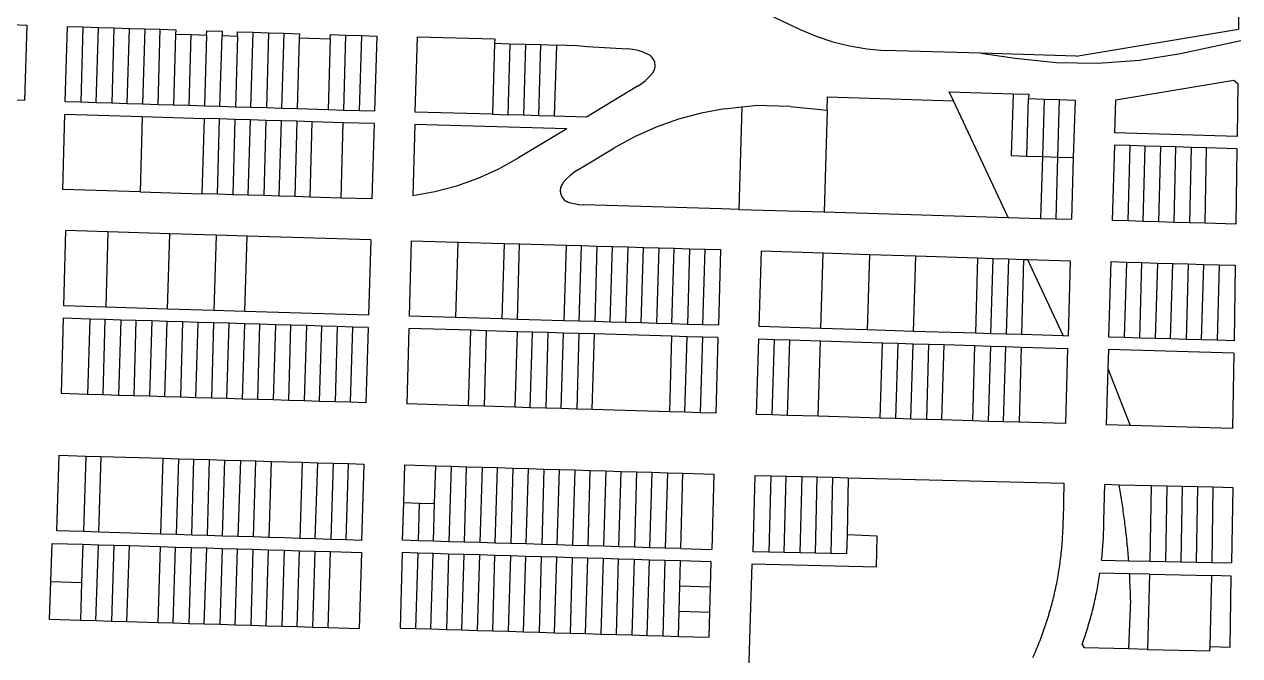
# Model space of a CAD drawing. Header units: inches. Extents: x 486468 to 494399, y 5455955 to 5460553.
# Drawn here: x 493483 to 494082, y 5458600 to 5458911 of the extents above; entities that cross this region are included whole.
import ezdxf

# ---------------------------------------------------------------- set-up
doc = ezdxf.new("R2010")
doc.units = ezdxf.units.IN
doc.header["$MEASUREMENT"] = 0
doc.layers.add('ParcelLines', color=10, linetype='Continuous')

msp = doc.modelspace()

# ---------------------------------------------------------------- linework, layer by layer
at = {"layer": 'ParcelLines', "color": 1}
for p, q in [((494081.438, 5458922.151), (494081.222, 5458908.68)), ((493849.668, 5458915.887), (493865.144, 5458908.576)), ((493476.53, 5458910.946), (493484.141, 5458910.721)), ((493484.141, 5458910.721), (493483.045, 5458873.564)), ((493503.162, 5458872.867), (493504.262, 5458910.018)), ((493504.262, 5458910.018), (493511.862, 5458909.778)), ((493511.862, 5458909.778), (493519.512, 5458909.538)), ((493519.512, 5458909.538), (493527.112, 5458909.308)), ((493527.112, 5458909.308), (493526.012, 5458872.168)), ((493527.112, 5458909.308), (493534.712, 5458909.078)), ((493534.712, 5458909.078), (493542.362, 5458908.838)), ((493542.362, 5458908.838), (493549.962, 5458908.608)), ((493548.862, 5458871.478), (493549.962, 5458908.608)), ((493549.962, 5458908.608), (493557.562, 5458908.368)), ((494001.285, 5458895.386), (494081.222, 5458908.68)), ((493557.512, 5458906.218), (493556.512, 5458871.238)), ((493557.562, 5458908.368), (493557.512, 5458906.218)), ((493557.512, 5458906.218), (493565.162, 5458905.989)), ((493565.162, 5458905.989), (493572.762, 5458905.769)), ((493572.762, 5458905.769), (493571.712, 5458870.778)), ((493572.762, 5458905.769), (493572.812, 5458907.869)), ((493572.812, 5458907.869), (493580.462, 5458907.669)), ((493579.362, 5458870.539), (493580.362, 5458905.519)), ((493580.462, 5458907.669), (493580.362, 5458905.519)), ((493580.362, 5458905.519), (493588.012, 5458905.269)), ((493588.012, 5458905.269), (493588.062, 5458907.419)), ((493588.062, 5458907.419), (493595.662, 5458907.179)), ((493595.662, 5458907.179), (493603.312, 5458906.939)), ((493603.312, 5458906.939), (493602.212, 5458869.849)), ((493603.312, 5458906.939), (493610.911, 5458906.709)), ((493609.812, 5458869.619), (493610.911, 5458906.709)), ((493610.911, 5458906.709), (493618.511, 5458906.469)), ((493618.461, 5458904.369), (493617.412, 5458869.379)), ((493618.511, 5458906.469), (493618.461, 5458904.369)), ((493618.461, 5458904.369), (493633.711, 5458903.87)), ((493633.711, 5458903.87), (493632.661, 5458868.919)), ((493633.711, 5458903.87), (493633.761, 5458906.02)), ((493633.761, 5458906.02), (493641.361, 5458905.79)), ((493641.361, 5458905.79), (493649.011, 5458905.55)), ((493649.011, 5458905.55), (493656.611, 5458905.32)), ((493656.611, 5458905.32), (493655.511, 5458868.22)), ((493675.549, 5458867.838), (493676.636, 5458904.969)), ((493676.636, 5458904.969), (493714.705, 5458903.872)), ((493714.705, 5458903.872), (493714.642, 5458901.74)), ((494052.561, 5458896.707), (494082.375, 5458903.06)), ((493714.642, 5458901.74), (493713.611, 5458866.725)), ((493714.642, 5458901.74), (493722.255, 5458901.521)), ((493722.255, 5458901.521), (493721.223, 5458866.502)), ((493722.255, 5458901.521), (493729.869, 5458901.301)), ((493729.869, 5458901.301), (493728.836, 5458866.279)), ((493729.869, 5458901.301), (493737.483, 5458901.082)), ((493736.448, 5458866.057), (493737.483, 5458901.082)), ((493737.483, 5458901.082), (493745.096, 5458900.863)), ((493745.096, 5458900.863), (493744.06, 5458865.834)), ((493760.317, 5458900.181), (493760.313, 5458900.053)), ((493760.317, 5458900.181), (493780.089, 5458898.945)), ((493954.191, 5458896.809), (493906.678, 5458898.244)), ((494001.285, 5458895.386), (493954.191, 5458896.809)), ((493954.191, 5458896.809), (493971.104, 5458894.336)), ((493785.139, 5458880.571), (493759.903, 5458865.37)), ((494020.769, 5458873.931), (494078.841, 5458883.625)), ((494078.841, 5458883.625), (494080.913, 5458881.843)), ((494080.913, 5458881.843), (494080.525, 5458855.85)), ((493483.045, 5458873.564), (493475.435, 5458873.789)), ((493510.762, 5458872.638), (493503.162, 5458872.867)), ((493518.412, 5458872.398), (493510.762, 5458872.638)), ((493878.564, 5458868.817), (493878.756, 5458875.312)), ((493878.756, 5458875.312), (493940.714, 5458873.44)), ((493938.683, 5458877.769), (493970.169, 5458876.818)), ((493940.714, 5458873.44), (493938.683, 5458877.769)), ((493967.72, 5458815.899), (493940.714, 5458873.44)), ((493970.169, 5458876.818), (493969.268, 5458846.349)), ((493970.169, 5458876.818), (493977.866, 5458876.585)), ((493976.966, 5458846.118), (493977.803, 5458874.453)), ((493977.866, 5458876.585), (493977.803, 5458874.453)), ((493977.803, 5458874.453), (493985.417, 5458874.223)), ((493985.417, 5458874.223), (493984.58, 5458845.89)), ((493985.417, 5458874.223), (493993.031, 5458873.993)), ((493992.194, 5458845.662), (493993.031, 5458873.993)), ((493993.031, 5458873.993), (494000.646, 5458873.762)), ((494000.646, 5458873.762), (493999.808, 5458845.434)), ((494020.287, 5458857.623), (494020.769, 5458873.931)), ((493501.863, 5458829.632), (493502.972, 5458866.776)), ((493502.972, 5458866.776), (493541.062, 5458865.618)), ((493526.012, 5458872.168), (493518.412, 5458872.398)), ((493533.612, 5458871.938), (493526.012, 5458872.168)), ((493541.262, 5458871.708), (493533.612, 5458871.938)), ((493548.862, 5458871.478), (493541.262, 5458871.708)), ((493556.512, 5458871.238), (493548.862, 5458871.478)), ((493564.112, 5458871.008), (493556.512, 5458871.238)), ((493571.712, 5458870.778), (493564.112, 5458871.008)), ((493579.362, 5458870.539), (493571.712, 5458870.778)), ((493586.962, 5458870.309), (493579.362, 5458870.539)), ((493594.562, 5458870.079), (493586.962, 5458870.309)), ((493602.212, 5458869.849), (493594.562, 5458870.079)), ((493609.812, 5458869.619), (493602.212, 5458869.849)), ((493617.412, 5458869.379), (493609.812, 5458869.619)), ((493632.661, 5458868.919), (493617.412, 5458869.379)), ((493640.311, 5458868.68), (493632.661, 5458868.919)), ((493647.911, 5458868.45), (493640.311, 5458868.68)), ((493655.511, 5458868.22), (493647.911, 5458868.45)), ((493713.611, 5458866.725), (493675.549, 5458867.838)), ((493713.611, 5458866.725), (493721.223, 5458866.502)), ((493827.982, 5458869.496), (493836.544, 5458870.419)), ((493836.544, 5458870.419), (493835.053, 5458819.841)), ((493836.544, 5458870.419), (493842.906, 5458871.104)), ((493860.351, 5458870.527), (493842.906, 5458871.104)), ((493860.351, 5458870.527), (493878.564, 5458868.817)), ((493878.564, 5458868.817), (493877.082, 5458818.592)), ((493541.062, 5458865.618), (493539.963, 5458828.477)), ((493541.062, 5458865.618), (493571.562, 5458864.678)), ((493579.162, 5458864.449), (493571.562, 5458864.678)), ((493586.762, 5458864.219), (493579.162, 5458864.449)), ((493586.762, 5458864.219), (493585.713, 5458827.099)), ((493594.412, 5458863.979), (493586.762, 5458864.219)), ((493602.012, 5458863.749), (493594.412, 5458863.979)), ((493609.612, 5458863.519), (493602.012, 5458863.749)), ((493608.563, 5458826.399), (493609.612, 5458863.519)), ((493617.262, 5458863.279), (493609.612, 5458863.519)), ((493624.862, 5458863.049), (493617.262, 5458863.279)), ((493640.111, 5458862.59), (493624.862, 5458863.049)), ((493655.361, 5458862.12), (493640.111, 5458862.59)), ((493655.361, 5458862.12), (493654.263, 5458825.02)), ((493675.371, 5458861.747), (493674.343, 5458826.66)), ((493750.281, 5458859.556), (493675.371, 5458861.747)), ((493728.836, 5458866.279), (493721.223, 5458866.502)), ((493736.448, 5458866.057), (493728.836, 5458866.279)), ((493744.06, 5458865.834), (493736.448, 5458866.057)), ((493759.903, 5458865.37), (493744.06, 5458865.834)), ((493750.281, 5458859.556), (493726.481, 5458845.219)), ((494080.525, 5458855.85), (494020.287, 5458857.623)), ((493755.649, 5458839.314), (493773.397, 5458850.005)), ((494020.107, 5458851.532), (494019.009, 5458814.376)), ((494027.655, 5458851.31), (494020.107, 5458851.532)), ((494027.655, 5458851.31), (494026.623, 5458814.151)), ((494035.204, 5458851.088), (494027.655, 5458851.31)), ((494034.237, 5458813.926), (494035.204, 5458851.088)), ((494042.752, 5458850.866), (494035.204, 5458851.088)), ((494042.752, 5458850.866), (494041.85, 5458813.701)), ((494050.3, 5458850.643), (494042.752, 5458850.866)), ((494049.464, 5458813.476), (494050.3, 5458850.643)), ((494057.849, 5458850.421), (494050.3, 5458850.643)), ((494057.849, 5458850.421), (494057.078, 5458813.252)), ((494065.397, 5458850.199), (494057.849, 5458850.421)), ((494064.692, 5458813.027), (494065.397, 5458850.199)), ((494080.434, 5458849.756), (494065.397, 5458850.199)), ((494080.434, 5458849.756), (494079.878, 5458812.578)), ((493969.268, 5458846.349), (493976.966, 5458846.118)), ((493976.966, 5458846.118), (493984.566, 5458845.89)), ((493984.566, 5458845.89), (493983.666, 5458815.423)), ((493984.566, 5458845.89), (493984.58, 5458845.89)), ((493984.58, 5458845.89), (493992.194, 5458845.662)), ((493991.294, 5458815.199), (493992.194, 5458845.662)), ((493992.194, 5458845.662), (493999.808, 5458845.434)), ((493999.808, 5458845.434), (493998.908, 5458814.973)), ((493539.963, 5458828.477), (493501.863, 5458829.632)), ((493539.963, 5458828.477), (493570.463, 5458827.558)), ((493578.063, 5458827.328), (493570.463, 5458827.558)), ((493585.713, 5458827.099), (493578.063, 5458827.328)), ((493593.313, 5458826.869), (493585.713, 5458827.099)), ((493600.913, 5458826.639), (493593.313, 5458826.869)), ((493608.563, 5458826.399), (493600.913, 5458826.639)), ((493616.163, 5458826.169), (493608.563, 5458826.399)), ((493623.763, 5458825.939), (493616.163, 5458826.169)), ((493639.013, 5458825.479), (493623.763, 5458825.939)), ((493654.263, 5458825.02), (493639.013, 5458825.479)), ((493826.525, 5458820.094), (493758.548, 5458822.113)), ((493835.053, 5458819.841), (493826.525, 5458820.094)), ((493835.053, 5458819.841), (493877.082, 5458818.592)), ((493877.082, 5458818.592), (493967.72, 5458815.899)), ((493967.72, 5458815.899), (493983.666, 5458815.423)), ((493983.666, 5458815.423), (493991.294, 5458815.199)), ((493991.294, 5458815.199), (493998.908, 5458814.973)), ((494026.623, 5458814.151), (494019.009, 5458814.376)), ((494034.237, 5458813.926), (494026.623, 5458814.151)), ((494041.85, 5458813.701), (494034.237, 5458813.926)), ((494049.464, 5458813.476), (494041.85, 5458813.701)), ((494057.078, 5458813.252), (494049.464, 5458813.476)), ((494064.692, 5458813.027), (494057.078, 5458813.252)), ((494079.878, 5458812.578), (494064.692, 5458813.027)), ((493502.363, 5458772.316), (493503.413, 5458809.466)), ((493524.163, 5458808.827), (493503.413, 5458809.466)), ((493554.613, 5458807.897), (493524.163, 5458808.827)), ((493553.514, 5458770.767), (493554.613, 5458807.897)), ((493577.463, 5458807.197), (493554.613, 5458807.897)), ((493577.463, 5458807.197), (493576.364, 5458770.077)), ((493592.713, 5458806.729), (493577.463, 5458807.197)), ((493653.663, 5458804.869), (493592.713, 5458806.729)), ((493653.663, 5458804.869), (493652.564, 5458767.769)), ((493672.664, 5458767.22), (493673.713, 5458804.42)), ((493673.713, 5458804.42), (493696.513, 5458803.76)), ((493696.513, 5458803.76), (493695.414, 5458766.55)), ((493696.513, 5458803.76), (493719.412, 5458803.1)), ((493719.412, 5458803.1), (493718.314, 5458765.88)), ((493719.412, 5458803.1), (493727.012, 5458802.881)), ((493725.914, 5458765.66), (493727.012, 5458802.881)), ((493727.012, 5458802.881), (493749.862, 5458802.221)), ((493749.862, 5458802.221), (493748.764, 5458764.991)), ((493749.862, 5458802.221), (493757.462, 5458802.001)), ((493756.364, 5458764.771), (493757.462, 5458802.001)), ((493757.462, 5458802.001), (493765.112, 5458801.781)), ((493765.112, 5458801.781), (493764.014, 5458764.551)), ((493765.112, 5458801.781), (493772.712, 5458801.561)), ((493771.614, 5458764.331), (493772.712, 5458801.561)), ((493772.712, 5458801.561), (493780.312, 5458801.341)), ((493780.312, 5458801.341), (493779.214, 5458764.111)), ((493780.312, 5458801.341), (493787.962, 5458801.122)), ((493786.814, 5458763.881), (493787.962, 5458801.122)), ((493787.962, 5458801.122), (493795.563, 5458800.902)), ((493795.563, 5458800.902), (493794.464, 5458763.661)), ((493795.563, 5458800.902), (493803.164, 5458800.682)), ((493802.064, 5458763.442), (493803.164, 5458800.682)), ((493803.164, 5458800.682), (493810.764, 5458800.462)), ((493810.764, 5458800.462), (493809.664, 5458763.222)), ((493810.764, 5458800.462), (493818.414, 5458800.242)), ((493817.264, 5458762.992), (493818.414, 5458800.242)), ((493818.414, 5458800.242), (493826.014, 5458800.022)), ((493826.014, 5458800.022), (493824.914, 5458762.772)), ((493845.014, 5458762.122), (493846.114, 5458799.372)), ((493846.114, 5458799.372), (493876.564, 5458798.403)), ((493875.464, 5458761.182), (493876.564, 5458798.403)), ((493876.564, 5458798.403), (493899.364, 5458797.673)), ((493899.364, 5458797.673), (493922.214, 5458796.943)), ((493922.214, 5458796.943), (493952.664, 5458795.973)), ((493952.664, 5458795.973), (493951.564, 5458758.833)), ((493952.664, 5458795.973), (493960.264, 5458795.733)), ((493959.164, 5458758.603), (493960.264, 5458795.733)), ((493960.264, 5458795.733), (493967.864, 5458795.494)), ((493967.864, 5458795.494), (493966.764, 5458758.373)), ((493967.864, 5458795.494), (493975.464, 5458795.254)), ((493974.364, 5458758.134), (493975.464, 5458795.254)), ((493975.464, 5458795.254), (493977.214, 5458795.195)), ((493977.214, 5458795.195), (493994.864, 5458757.495)), ((493977.214, 5458795.195), (493998.264, 5458794.525)), ((493998.264, 5458794.525), (493997.214, 5458757.425)), ((494017.315, 5458756.925), (494018.414, 5458794.125)), ((494018.414, 5458794.125), (494026.014, 5458793.895)), ((494026.014, 5458793.895), (494024.915, 5458756.705)), ((494026.014, 5458793.895), (494033.614, 5458793.675)), ((494032.565, 5458756.485), (494033.614, 5458793.675)), ((494033.614, 5458793.675), (494041.264, 5458793.445)), ((494041.264, 5458793.445), (494040.165, 5458756.265)), ((494041.264, 5458793.445), (494048.864, 5458793.225)), ((494047.765, 5458756.035), (494048.864, 5458793.225)), ((494048.864, 5458793.225), (494056.464, 5458793.005)), ((494056.464, 5458793.005), (494055.415, 5458755.815)), ((494056.464, 5458793.005), (494064.114, 5458792.775)), ((494063.015, 5458755.595), (494064.114, 5458792.775)), ((494064.114, 5458792.775), (494071.714, 5458792.555)), ((494071.714, 5458792.555), (494070.615, 5458755.375)), ((494071.714, 5458792.555), (494079.564, 5458792.326)), ((494079.564, 5458792.326), (494079.015, 5458755.125)), ((493523.064, 5458771.686), (493502.363, 5458772.316)), ((493553.514, 5458770.767), (493523.064, 5458771.686)), ((493502.164, 5458766.216), (493501.064, 5458729.066)), ((493515.264, 5458765.816), (493502.164, 5458766.216)), ((493515.264, 5458765.816), (493514.164, 5458728.676)), ((493522.864, 5458765.586), (493515.264, 5458765.816)), ((493521.814, 5458728.446), (493522.864, 5458765.586)), ((493530.514, 5458765.356), (493522.864, 5458765.586)), ((493530.514, 5458765.356), (493529.414, 5458728.216)), ((493538.114, 5458765.127), (493530.514, 5458765.356)), ((493537.014, 5458727.986), (493538.114, 5458765.127)), ((493545.714, 5458764.897), (493538.114, 5458765.127)), ((493545.714, 5458764.897), (493544.664, 5458727.757)), ((493553.364, 5458764.667), (493545.714, 5458764.897)), ((493576.364, 5458770.077), (493553.514, 5458770.767)), ((493591.614, 5458769.617), (493576.364, 5458770.077)), ((493652.564, 5458767.769), (493591.614, 5458769.617)), ((493695.414, 5458766.55), (493672.664, 5458767.22)), ((493718.314, 5458765.88), (493695.414, 5458766.55)), ((493725.914, 5458765.66), (493718.314, 5458765.88)), ((493748.764, 5458764.991), (493725.914, 5458765.66)), ((493756.364, 5458764.771), (493748.764, 5458764.991)), ((493552.264, 5458727.527), (493553.364, 5458764.667)), ((493560.964, 5458764.437), (493553.364, 5458764.667)), ((493560.964, 5458764.437), (493559.864, 5458727.307)), ((493568.564, 5458764.207), (493560.964, 5458764.437)), ((493567.514, 5458727.077), (493568.564, 5458764.207)), ((493576.214, 5458763.977), (493568.564, 5458764.207)), ((493576.214, 5458763.977), (493575.114, 5458726.847)), ((493583.814, 5458763.747), (493576.214, 5458763.977)), ((493582.714, 5458726.617), (493583.814, 5458763.747)), ((493591.464, 5458763.507), (493583.814, 5458763.747)), ((493591.464, 5458763.507), (493590.364, 5458726.387)), ((493599.064, 5458763.277), (493591.464, 5458763.507)), ((493597.964, 5458726.167), (493599.064, 5458763.277)), ((493606.664, 5458763.048), (493599.064, 5458763.277)), ((493606.664, 5458763.048), (493605.564, 5458725.937)), ((493614.314, 5458762.818), (493606.664, 5458763.048)), ((493613.214, 5458725.708), (493614.314, 5458762.818)), ((493621.914, 5458762.589), (493614.314, 5458762.818)), ((493621.914, 5458762.589), (493620.814, 5458725.488)), ((493629.514, 5458762.359), (493621.914, 5458762.589)), ((493628.414, 5458725.258), (493629.514, 5458762.359)), ((493637.164, 5458762.129), (493629.514, 5458762.359)), ((493637.164, 5458762.129), (493636.064, 5458725.029)), ((493644.764, 5458761.899), (493637.164, 5458762.129)), ((493643.664, 5458724.799), (493644.764, 5458761.899)), ((493652.364, 5458761.669), (493644.764, 5458761.899)), ((493652.364, 5458761.669), (493651.264, 5458724.569)), ((493672.464, 5458761.17), (493671.414, 5458723.969)), ((493702.914, 5458760.27), (493672.464, 5458761.17)), ((493701.865, 5458723.06), (493702.914, 5458760.27)), ((493710.514, 5458760.05), (493702.914, 5458760.27)), ((493710.514, 5458760.05), (493709.465, 5458722.83)), ((493725.764, 5458759.59), (493710.514, 5458760.05)), ((493725.764, 5458759.59), (493724.665, 5458722.38)), ((493733.364, 5458759.37), (493725.764, 5458759.59)), ((493732.265, 5458722.15), (493733.364, 5458759.37)), ((493740.964, 5458759.151), (493733.364, 5458759.37)), ((493740.964, 5458759.151), (493739.915, 5458721.92)), ((493748.614, 5458758.921), (493740.964, 5458759.151)), ((493747.515, 5458721.7), (493748.614, 5458758.921)), ((493756.214, 5458758.691), (493748.614, 5458758.921)), ((493764.014, 5458764.551), (493756.364, 5458764.771)), ((493771.614, 5458764.331), (493764.014, 5458764.551)), ((493779.214, 5458764.111), (493771.614, 5458764.331)), ((493786.814, 5458763.881), (493779.214, 5458764.111)), ((493794.464, 5458763.661), (493786.814, 5458763.881)), ((493802.064, 5458763.442), (493794.464, 5458763.661)), ((493809.664, 5458763.222), (493802.064, 5458763.442)), ((493817.264, 5458762.992), (493809.664, 5458763.222)), ((493824.914, 5458762.772), (493817.264, 5458762.992)), ((493875.464, 5458761.182), (493845.014, 5458762.122)), ((493898.264, 5458760.483), (493875.464, 5458761.182)), ((493921.114, 5458759.773), (493898.264, 5458760.483)), ((493951.564, 5458758.833), (493921.114, 5458759.773)), ((493756.214, 5458758.691), (493755.115, 5458721.471)), ((493763.814, 5458758.471), (493756.214, 5458758.691)), ((493762.715, 5458721.241), (493763.814, 5458758.471)), ((493801.864, 5458757.351), (493763.814, 5458758.471)), ((493801.864, 5458757.351), (493800.765, 5458720.111)), ((493809.514, 5458757.122), (493801.864, 5458757.351)), ((493808.365, 5458719.881), (493809.514, 5458757.122)), ((493817.114, 5458756.892), (493809.514, 5458757.122)), ((493817.114, 5458756.892), (493816.015, 5458719.651)), ((493824.714, 5458756.672), (493817.114, 5458756.892)), ((493824.714, 5458756.672), (493823.615, 5458719.422)), ((493843.715, 5458718.822), (493844.814, 5458756.022)), ((493844.814, 5458756.022), (493852.414, 5458755.792)), ((493852.414, 5458755.792), (493851.315, 5458718.602)), ((493852.414, 5458755.792), (493860.064, 5458755.552)), ((493858.915, 5458718.372), (493860.064, 5458755.552)), ((493860.064, 5458755.552), (493875.264, 5458755.082)), ((493874.165, 5458717.912), (493875.264, 5458755.082)), ((493875.264, 5458755.082), (493905.714, 5458754.143)), ((493904.615, 5458717.002), (493905.714, 5458754.143)), ((493905.714, 5458754.143), (493913.314, 5458753.903)), ((493913.314, 5458753.903), (493912.215, 5458716.773)), ((493913.314, 5458753.903), (493920.914, 5458753.673)), ((493919.815, 5458716.553), (493920.914, 5458753.673)), ((493920.914, 5458753.673), (493928.514, 5458753.443)), ((493928.514, 5458753.443), (493927.415, 5458716.323)), ((493928.514, 5458753.443), (493936.164, 5458753.203)), ((493935.065, 5458716.093), (493936.164, 5458753.203)), ((493936.164, 5458753.203), (493951.365, 5458752.733)), ((493959.164, 5458758.603), (493951.564, 5458758.833)), ((493966.764, 5458758.373), (493959.164, 5458758.603)), ((493974.364, 5458758.134), (493966.764, 5458758.373)), ((493994.864, 5458757.495), (493974.364, 5458758.134)), ((493997.214, 5458757.425), (493994.864, 5458757.495)), ((494024.915, 5458756.705), (494017.315, 5458756.925)), ((494032.565, 5458756.485), (494024.915, 5458756.705)), ((494040.165, 5458756.265), (494032.565, 5458756.485)), ((494047.765, 5458756.035), (494040.165, 5458756.265)), ((494055.415, 5458755.815), (494047.765, 5458756.035)), ((494063.015, 5458755.595), (494055.415, 5458755.815)), ((494070.615, 5458755.375), (494063.015, 5458755.595)), ((494079.015, 5458755.125), (494070.615, 5458755.375)), ((493950.265, 5458715.633), (493951.365, 5458752.733)), ((493951.365, 5458752.733), (493958.965, 5458752.503)), ((493958.965, 5458752.503), (493957.865, 5458715.413)), ((493958.965, 5458752.503), (493966.565, 5458752.263)), ((493965.465, 5458715.184), (493966.565, 5458752.263)), ((493966.565, 5458752.263), (493974.165, 5458752.034)), ((493974.165, 5458752.034), (493973.115, 5458714.954)), ((493974.165, 5458752.034), (493997.015, 5458751.325)), ((493997.015, 5458751.325), (493995.915, 5458714.274)), ((494017.115, 5458750.825), (494016.835, 5458741.425)), ((494078.915, 5458749.025), (494017.115, 5458750.825)), ((494078.915, 5458749.025), (494078.315, 5458711.825)), ((494016.835, 5458741.425), (494016.015, 5458713.675)), ((494016.835, 5458741.425), (494027.865, 5458713.325)), ((493514.164, 5458728.676), (493501.064, 5458729.066)), ((493521.814, 5458728.446), (493514.164, 5458728.676)), ((493529.414, 5458728.216), (493521.814, 5458728.446)), ((493537.014, 5458727.986), (493529.414, 5458728.216)), ((493544.664, 5458727.757), (493537.014, 5458727.986)), ((493552.264, 5458727.527), (493544.664, 5458727.757)), ((493559.864, 5458727.307), (493552.264, 5458727.527)), ((493567.514, 5458727.077), (493559.864, 5458727.307)), ((493575.114, 5458726.847), (493567.514, 5458727.077)), ((493582.714, 5458726.617), (493575.114, 5458726.847)), ((493590.364, 5458726.387), (493582.714, 5458726.617)), ((493597.964, 5458726.167), (493590.364, 5458726.387)), ((493605.564, 5458725.937), (493597.964, 5458726.167)), ((493613.214, 5458725.708), (493605.564, 5458725.937)), ((493620.814, 5458725.488), (493613.214, 5458725.708)), ((493628.414, 5458725.258), (493620.814, 5458725.488)), ((493636.064, 5458725.029), (493628.414, 5458725.258)), ((493643.664, 5458724.799), (493636.064, 5458725.029)), ((493651.264, 5458724.569), (493643.664, 5458724.799)), ((493701.865, 5458723.06), (493671.414, 5458723.969)), ((493709.465, 5458722.83), (493701.865, 5458723.06)), ((493724.665, 5458722.38), (493709.465, 5458722.83)), ((493732.265, 5458722.15), (493724.665, 5458722.38)), ((493739.915, 5458721.92), (493732.265, 5458722.15)), ((493747.515, 5458721.7), (493739.915, 5458721.92)), ((493755.115, 5458721.471), (493747.515, 5458721.7)), ((493762.715, 5458721.241), (493755.115, 5458721.471)), ((493800.765, 5458720.111), (493762.715, 5458721.241)), ((493808.365, 5458719.881), (493800.765, 5458720.111)), ((493816.015, 5458719.651), (493808.365, 5458719.881)), ((493823.615, 5458719.422), (493816.015, 5458719.651)), ((493851.315, 5458718.602), (493843.715, 5458718.822)), ((493858.915, 5458718.372), (493851.315, 5458718.602)), ((493874.165, 5458717.912), (493858.915, 5458718.372)), ((493904.615, 5458717.002), (493874.165, 5458717.912)), ((493912.215, 5458716.773), (493904.615, 5458717.002)), ((493919.815, 5458716.553), (493912.215, 5458716.773)), ((493927.415, 5458716.323), (493919.815, 5458716.553)), ((493935.065, 5458716.093), (493927.415, 5458716.323)), ((493950.265, 5458715.633), (493935.065, 5458716.093)), ((493957.865, 5458715.413), (493950.265, 5458715.633)), ((493965.465, 5458715.184), (493957.865, 5458715.413)), ((493973.115, 5458714.954), (493965.465, 5458715.184)), ((493995.915, 5458714.274), (493973.115, 5458714.954)), ((494027.865, 5458713.325), (494016.015, 5458713.675)), ((494078.315, 5458711.825), (494027.865, 5458713.325)), ((493499.015, 5458661.466), (493500.114, 5458698.666)), ((493500.114, 5458698.666), (493513.214, 5458698.296)), ((493513.214, 5458698.296), (493512.115, 5458661.056)), ((493513.214, 5458698.296), (493520.814, 5458698.076)), ((493519.715, 5458660.816), (493520.814, 5458698.076)), ((493520.814, 5458698.076), (493551.315, 5458697.197)), ((493550.215, 5458659.866), (493551.315, 5458697.197)), ((493551.315, 5458697.197), (493558.915, 5458696.977)), ((493558.915, 5458696.977), (493557.815, 5458659.626)), ((493558.915, 5458696.977), (493566.515, 5458696.767)), ((493565.415, 5458659.387), (493566.515, 5458696.767)), ((493566.515, 5458696.767), (493574.115, 5458696.547)), ((493574.115, 5458696.547), (493573.015, 5458659.147)), ((493574.115, 5458696.547), (493581.815, 5458696.327)), ((493580.615, 5458658.907), (493581.815, 5458696.327)), ((493581.815, 5458696.327), (493589.415, 5458696.107)), ((493589.415, 5458696.107), (493588.215, 5458658.677)), ((493589.415, 5458696.107), (493597.015, 5458695.887)), ((493595.815, 5458658.437), (493597.015, 5458695.887)), ((493597.015, 5458695.887), (493604.615, 5458695.677)), ((493604.615, 5458695.677), (493603.415, 5458658.197)), ((493619.815, 5458695.238), (493618.715, 5458657.717)), ((493619.815, 5458695.238), (493627.515, 5458695.018)), ((493626.315, 5458657.477), (493627.515, 5458695.018)), ((493627.515, 5458695.018), (493635.115, 5458694.798)), ((493635.115, 5458694.798), (493633.915, 5458657.248)), ((493635.115, 5458694.798), (493642.715, 5458694.578)), ((493641.515, 5458657.008), (493642.715, 5458694.578)), ((493642.715, 5458694.578), (493650.315, 5458694.369)), ((493650.315, 5458694.369), (493649.115, 5458656.768)), ((493669.878, 5458675.368), (493670.418, 5458693.946)), ((493670.418, 5458693.946), (493685.649, 5458693.493)), ((493685.107, 5458674.913), (493685.649, 5458693.493)), ((493685.649, 5458693.493), (493693.264, 5458693.266)), ((493693.264, 5458693.266), (493692.18, 5458656.107)), ((493693.264, 5458693.266), (493700.88, 5458693.039)), ((493699.795, 5458655.88), (493700.88, 5458693.039)), ((493700.88, 5458693.039), (493708.495, 5458692.813)), ((493708.495, 5458692.813), (493707.409, 5458655.652)), ((493708.495, 5458692.813), (493716.11, 5458692.586)), ((493715.024, 5458655.425), (493716.11, 5458692.586)), ((493716.11, 5458692.586), (493723.726, 5458692.359)), ((493723.726, 5458692.359), (493722.639, 5458655.197)), ((493723.726, 5458692.359), (493731.341, 5458692.132)), ((493730.253, 5458654.97), (493731.341, 5458692.132)), ((493731.341, 5458692.132), (493738.956, 5458691.905)), ((493738.956, 5458691.905), (493737.868, 5458654.743)), ((493738.956, 5458691.905), (493746.572, 5458691.679)), ((493745.482, 5458654.515), (493746.572, 5458691.679)), ((493746.572, 5458691.679), (493754.187, 5458691.452)), ((493754.187, 5458691.452), (493753.097, 5458654.288)), ((493754.187, 5458691.452), (493761.802, 5458691.225)), ((493760.711, 5458654.061), (493761.802, 5458691.225)), ((493761.802, 5458691.225), (493769.418, 5458690.998)), ((493769.418, 5458690.998), (493768.326, 5458653.833)), ((493769.418, 5458690.998), (493777.033, 5458690.772)), ((493775.941, 5458653.606), (493777.033, 5458690.772)), ((493777.033, 5458690.772), (493784.648, 5458690.545)), ((493784.648, 5458690.545), (493783.555, 5458653.379)), ((493784.648, 5458690.545), (493792.264, 5458690.318)), ((493791.17, 5458653.151), (493792.264, 5458690.318)), ((493792.264, 5458690.318), (493799.879, 5458690.091)), ((493799.879, 5458690.091), (493798.784, 5458652.924)), ((493799.879, 5458690.091), (493807.494, 5458689.865)), ((493806.399, 5458652.697), (493807.494, 5458689.865)), ((493807.494, 5458689.865), (493822.725, 5458689.411)), ((493822.725, 5458689.411), (493821.628, 5458652.242)), ((493842.016, 5458651.171), (493843.115, 5458688.772)), ((493843.115, 5458688.772), (493850.715, 5458688.582)), ((493850.715, 5458688.582), (493849.716, 5458650.992)), ((493850.715, 5458688.582), (493858.315, 5458688.392)), ((493857.316, 5458650.802), (493858.315, 5458688.392)), ((493858.315, 5458688.392), (493866.015, 5458688.202)), ((493866.015, 5458688.202), (493865.016, 5458650.622)), ((493866.015, 5458688.202), (493873.615, 5458688.012)), ((493872.716, 5458650.442), (493873.615, 5458688.012)), ((493873.615, 5458688.012), (493881.215, 5458687.822)), ((493881.215, 5458687.822), (493880.316, 5458650.262)), ((493881.215, 5458687.822), (493888.815, 5458687.632)), ((493888.815, 5458687.632), (493888.316, 5458659.472)), ((493888.815, 5458687.632), (493995.116, 5458684.974)), ((493995.116, 5458684.974), (493994.816, 5458666.674)), ((494014.816, 5458666.174), (494015.316, 5458684.374)), ((494015.316, 5458684.374), (494022.316, 5458684.204)), ((494022.316, 5458684.204), (494038.216, 5458683.835)), ((494038.216, 5458683.835), (494037.516, 5458646.494)), ((494038.216, 5458683.835), (494045.816, 5458683.645)), ((494045.816, 5458683.645), (494045.216, 5458646.335)), ((494045.816, 5458683.645), (494053.416, 5458683.465)), ((494053.416, 5458683.465), (494052.816, 5458646.185)), ((494053.416, 5458683.465), (494061.016, 5458683.285)), ((494061.016, 5458683.285), (494060.416, 5458646.035)), ((494061.016, 5458683.285), (494068.616, 5458683.105)), ((494068.616, 5458683.105), (494068.016, 5458645.875)), ((494068.616, 5458683.105), (494078.416, 5458682.875)), ((494078.416, 5458682.875), (494077.716, 5458645.675)), ((493669.337, 5458656.789), (493669.878, 5458675.368)), ((493669.878, 5458675.368), (493677.492, 5458675.141)), ((493677.492, 5458675.141), (493676.951, 5458656.562)), ((493677.492, 5458675.141), (493685.107, 5458674.913)), ((493684.566, 5458656.334), (493685.107, 5458674.913)), ((493512.115, 5458661.056), (493499.015, 5458661.466)), ((493519.715, 5458660.816), (493512.115, 5458661.056)), ((493550.215, 5458659.866), (493519.715, 5458660.816)), ((493557.815, 5458659.626), (493550.215, 5458659.866)), ((493565.415, 5458659.387), (493557.815, 5458659.626)), ((493573.015, 5458659.147), (493565.415, 5458659.387)), ((493580.615, 5458658.907), (493573.015, 5458659.147)), ((493588.215, 5458658.677), (493580.615, 5458658.907)), ((493595.815, 5458658.437), (493588.215, 5458658.677)), ((493603.415, 5458658.197), (493595.815, 5458658.437)), ((493626.315, 5458657.477), (493618.715, 5458657.717)), ((493633.915, 5458657.248), (493626.315, 5458657.477)), ((493641.515, 5458657.008), (493633.915, 5458657.248)), ((493888.316, 5458659.472), (493888.016, 5458650.072)), ((493903.216, 5458658.872), (493888.316, 5458659.472)), ((493902.916, 5458643.672), (493903.216, 5458658.872)), ((493496.015, 5458636.566), (493496.615, 5458655.266)), ((493496.615, 5458655.266), (493511.815, 5458654.816)), ((493511.815, 5458654.816), (493511.215, 5458636.066)), ((493511.815, 5458654.816), (493519.515, 5458654.586)), ((493518.216, 5458617.076), (493519.515, 5458654.586)), ((493519.515, 5458654.586), (493527.115, 5458654.366)), ((493527.115, 5458654.366), (493525.916, 5458616.846)), ((493527.115, 5458654.366), (493534.715, 5458654.146)), ((493533.516, 5458616.616), (493534.715, 5458654.146)), ((493534.715, 5458654.146), (493549.915, 5458653.696)), ((493549.915, 5458653.696), (493548.716, 5458616.156)), ((493549.915, 5458653.696), (493557.515, 5458653.466)), ((493556.316, 5458615.926), (493557.515, 5458653.466)), ((493557.515, 5458653.466), (493565.215, 5458653.237)), ((493565.215, 5458653.237), (493564.016, 5458615.696)), ((493565.215, 5458653.237), (493572.815, 5458653.017)), ((493571.616, 5458615.467), (493572.815, 5458653.017)), ((493572.815, 5458653.017), (493580.415, 5458652.787)), ((493580.415, 5458652.787), (493579.216, 5458615.237)), ((493580.415, 5458652.787), (493588.015, 5458652.567)), ((493586.916, 5458615.007), (493588.015, 5458652.567)), ((493588.015, 5458652.567), (493595.615, 5458652.347)), ((493595.615, 5458652.347), (493594.516, 5458614.777)), ((493595.615, 5458652.347), (493603.315, 5458652.117)), ((493602.116, 5458614.547), (493603.315, 5458652.117)), ((493603.315, 5458652.117), (493610.915, 5458651.887)), ((493610.915, 5458651.887), (493609.816, 5458614.317)), ((493610.915, 5458651.887), (493618.515, 5458651.667)), ((493617.416, 5458614.087), (493618.515, 5458651.667)), ((493618.515, 5458651.667), (493626.115, 5458651.447)), ((493626.115, 5458651.447), (493625.016, 5458613.857)), ((493626.115, 5458651.447), (493633.815, 5458651.218)), ((493632.616, 5458613.627), (493633.815, 5458651.218)), ((493633.815, 5458651.218), (493649.015, 5458650.768)), ((493649.115, 5458656.768), (493641.515, 5458657.008)), ((493676.951, 5458656.562), (493669.337, 5458656.789)), ((493684.566, 5458656.334), (493676.951, 5458656.562)), ((493692.18, 5458656.107), (493684.566, 5458656.334)), ((493699.795, 5458655.88), (493692.18, 5458656.107)), ((493707.409, 5458655.652), (493699.795, 5458655.88)), ((493715.024, 5458655.425), (493707.409, 5458655.652)), ((493722.639, 5458655.197), (493715.024, 5458655.425)), ((493730.253, 5458654.97), (493722.639, 5458655.197)), ((493737.868, 5458654.743), (493730.253, 5458654.97)), ((493745.482, 5458654.515), (493737.868, 5458654.743)), ((493753.097, 5458654.288), (493745.482, 5458654.515)), ((493760.711, 5458654.061), (493753.097, 5458654.288)), ((493768.326, 5458653.833), (493760.711, 5458654.061)), ((493775.941, 5458653.606), (493768.326, 5458653.833)), ((493783.555, 5458653.379), (493775.941, 5458653.606)), ((493791.17, 5458653.151), (493783.555, 5458653.379)), ((493798.784, 5458652.924), (493791.17, 5458653.151)), ((493806.399, 5458652.697), (493798.784, 5458652.924)), ((493806.399, 5458652.697), (493821.628, 5458652.242)), ((493849.716, 5458650.992), (493842.016, 5458651.171)), ((493649.015, 5458650.768), (493647.916, 5458613.168)), ((493669.159, 5458650.698), (493668.078, 5458613.54)), ((493676.774, 5458650.471), (493669.159, 5458650.698)), ((493676.774, 5458650.471), (493675.691, 5458613.313)), ((493684.388, 5458650.243), (493676.774, 5458650.471)), ((493683.305, 5458613.085), (493684.388, 5458650.243)), ((493692.003, 5458650.016), (493684.388, 5458650.243)), ((493692.003, 5458650.016), (493690.919, 5458612.857)), ((493699.617, 5458649.789), (493692.003, 5458650.016)), ((493698.532, 5458612.629), (493699.617, 5458649.789)), ((493707.232, 5458649.561), (493699.617, 5458649.789)), ((493707.232, 5458649.561), (493706.146, 5458612.401)), ((493714.846, 5458649.334), (493707.232, 5458649.561)), ((493713.76, 5458612.173), (493714.846, 5458649.334)), ((493722.46, 5458649.107), (493714.846, 5458649.334)), ((493722.46, 5458649.107), (493721.373, 5458611.945)), ((493730.075, 5458648.879), (493722.46, 5458649.107)), ((493728.987, 5458611.717), (493730.075, 5458648.879)), ((493737.689, 5458648.652), (493730.075, 5458648.879)), ((493737.689, 5458648.652), (493736.601, 5458611.489)), ((493745.304, 5458648.425), (493737.689, 5458648.652)), ((493744.214, 5458611.261), (493745.304, 5458648.425)), ((493752.918, 5458648.197), (493745.304, 5458648.425)), ((493752.918, 5458648.197), (493751.828, 5458611.033)), ((493760.533, 5458647.97), (493752.918, 5458648.197)), ((493759.442, 5458610.805), (493760.533, 5458647.97)), ((493768.147, 5458647.742), (493760.533, 5458647.97)), ((493768.147, 5458647.742), (493767.055, 5458610.577)), ((493775.762, 5458647.515), (493768.147, 5458647.742)), ((493774.669, 5458610.35), (493775.762, 5458647.515)), ((493783.376, 5458647.288), (493775.762, 5458647.515)), ((493783.376, 5458647.288), (493782.283, 5458610.122)), ((493790.99, 5458647.06), (493783.376, 5458647.288)), ((493789.896, 5458609.894), (493790.99, 5458647.06)), ((493798.605, 5458646.833), (493790.99, 5458647.06)), ((493798.605, 5458646.833), (493797.547, 5458609.665)), ((493806.219, 5458646.606), (493798.605, 5458646.833)), ((493805.879, 5458634.216), (493806.219, 5458646.606)), ((493821.448, 5458646.151), (493806.219, 5458646.606)), ((493821.083, 5458633.761), (493821.448, 5458646.151)), ((493836.82, 5458486.97), (493841.516, 5458645.171)), ((493841.516, 5458645.171), (493902.916, 5458643.672)), ((493857.316, 5458650.802), (493849.716, 5458650.992)), ((493865.016, 5458650.622), (493857.316, 5458650.802)), ((493872.716, 5458650.442), (493865.016, 5458650.622)), ((493880.316, 5458650.262), (493872.716, 5458650.442)), ((493888.016, 5458650.072), (493880.316, 5458650.262)), ((494013.716, 5458646.974), (494027.116, 5458646.704)), ((494027.116, 5458646.704), (494037.516, 5458646.494)), ((494037.516, 5458646.494), (494045.216, 5458646.335)), ((494045.216, 5458646.335), (494052.816, 5458646.185)), ((494052.816, 5458646.185), (494060.416, 5458646.035)), ((494060.416, 5458646.035), (494068.016, 5458645.875)), ((494068.016, 5458645.875), (494077.716, 5458645.675)), ((494027.516, 5458640.254), (494012.916, 5458640.574)), ((494037.416, 5458640.044), (494027.516, 5458640.254)), ((494037.416, 5458640.044), (494036.317, 5458603.004)), ((494037.416, 5458640.044), (494067.916, 5458639.385)), ((494067.916, 5458639.385), (494067.017, 5458604.475)), ((494077.616, 5458639.175), (494067.916, 5458639.385)), ((494077.017, 5458604.175), (494077.616, 5458639.175)), ((493495.415, 5458617.765), (493496.015, 5458636.566)), ((493496.015, 5458636.566), (493511.215, 5458636.066)), ((493511.215, 5458636.066), (493510.615, 5458617.306)), ((493805.538, 5458621.826), (493805.879, 5458634.216)), ((493821.083, 5458633.761), (493805.879, 5458634.216)), ((493820.717, 5458621.372), (493821.083, 5458633.761)), ((494028.017, 5458627.474), (494026.917, 5458603.264)), ((493805.198, 5458609.436), (493805.538, 5458621.826)), ((493805.538, 5458621.826), (493820.717, 5458621.372)), ((493820.351, 5458608.982), (493820.717, 5458621.372)), ((493510.615, 5458617.306), (493495.415, 5458617.765)), ((493518.216, 5458617.076), (493510.615, 5458617.306)), ((493525.916, 5458616.846), (493518.216, 5458617.076)), ((493533.516, 5458616.616), (493525.916, 5458616.846)), ((493548.716, 5458616.156), (493533.516, 5458616.616)), ((493556.316, 5458615.926), (493548.716, 5458616.156)), ((493564.016, 5458615.696), (493556.316, 5458615.926)), ((493571.616, 5458615.467), (493564.016, 5458615.696)), ((493579.216, 5458615.237), (493571.616, 5458615.467)), ((493586.916, 5458615.007), (493579.216, 5458615.237)), ((493594.516, 5458614.777), (493586.916, 5458615.007)), ((493602.116, 5458614.547), (493594.516, 5458614.777)), ((493609.816, 5458614.317), (493602.116, 5458614.547)), ((493617.416, 5458614.087), (493609.816, 5458614.317)), ((493625.016, 5458613.857), (493617.416, 5458614.087)), ((493632.616, 5458613.627), (493625.016, 5458613.857)), ((493647.916, 5458613.168), (493632.616, 5458613.627)), ((493668.078, 5458613.54), (493675.691, 5458613.313)), ((493675.691, 5458613.313), (493683.305, 5458613.085)), ((493683.305, 5458613.085), (493690.919, 5458612.857)), ((493690.919, 5458612.857), (493698.532, 5458612.629)), ((493698.532, 5458612.629), (493706.146, 5458612.401)), ((493706.146, 5458612.401), (493713.76, 5458612.173)), ((493713.76, 5458612.173), (493721.373, 5458611.945)), ((493721.373, 5458611.945), (493728.987, 5458611.717)), ((493728.987, 5458611.717), (493736.601, 5458611.489)), ((493736.601, 5458611.489), (493744.214, 5458611.261)), ((493744.214, 5458611.261), (493751.828, 5458611.033)), ((493751.828, 5458611.033), (493759.442, 5458610.805)), ((493759.442, 5458610.805), (493767.055, 5458610.577)), ((493767.055, 5458610.577), (493774.669, 5458610.35)), ((493774.669, 5458610.35), (493782.283, 5458610.122)), ((493782.283, 5458610.122), (493789.896, 5458609.894)), ((493789.896, 5458609.894), (493797.547, 5458609.665)), ((493797.547, 5458609.665), (493805.198, 5458609.436)), ((493805.198, 5458609.436), (493820.351, 5458608.982)), ((494004.117, 5458605.374), (494005.217, 5458603.874)), ((494026.917, 5458603.264), (494005.217, 5458603.874)), ((494036.317, 5458603.004), (494026.917, 5458603.264)), ((494067.017, 5458604.475), (494066.917, 5458602.275)), ((494067.017, 5458604.475), (494077.017, 5458604.175)), ((494036.317, 5458603.004), (494066.917, 5458602.275))]:
    msp.add_line(p, q, dxfattribs=at)
for points in [[(493511.862, 5458909.778), (493511.862, 5458909.768), (493510.762, 5458872.638)], [(493518.412, 5458872.398), (493518.412, 5458872.418), (493519.512, 5458909.518), (493519.512, 5458909.538)], [(493533.612, 5458871.938), (493534.712, 5458909.068), (493534.712, 5458909.078)], [(493542.362, 5458908.838), (493542.362, 5458908.818), (493541.262, 5458871.718), (493541.262, 5458871.708)], [(493865.144, 5458908.576), (493873.071, 5458905.207), (493881.24, 5458902.474), (493889.599, 5458900.395), (493898.096, 5458898.982), (493906.678, 5458898.244)], [(493564.112, 5458871.008), (493564.112, 5458871.018), (493565.162, 5458905.989)], [(493588.012, 5458905.269), (493586.962, 5458870.319), (493586.962, 5458870.309)], [(493594.562, 5458870.079), (493595.662, 5458907.169), (493595.662, 5458907.179)], [(493640.311, 5458868.68), (493641.361, 5458905.77), (493641.361, 5458905.79)], [(493649.011, 5458905.55), (493649.011, 5458905.52), (493647.911, 5458868.45)], [(493760.313, 5458900.053), (493755.245, 5458900.406), (493750.173, 5458900.676), (493745.096, 5458900.863)], [(493790.328, 5458896.257), (493787.879, 5458897.3), (493785.339, 5458898.1), (493782.735, 5458898.65), (493780.089, 5458898.945)], [(493971.104, 5458894.336), (493991.468, 5458892.259), (494011.936, 5458891.963), (494032.352, 5458893.449), (494052.561, 5458896.707)], [(493792.439, 5458886.976), (493792.745, 5458887.396), (493793.015, 5458887.841), (493793.245, 5458888.307), (493793.435, 5458888.791), (493793.583, 5458889.29), (493793.688, 5458889.799), (493793.75, 5458890.315), (493793.766, 5458890.835), (493793.739, 5458891.354), (493793.667, 5458891.869), (493793.552, 5458892.376), (493793.394, 5458892.872), (493793.194, 5458893.352), (493792.954, 5458893.813), (493792.675, 5458894.252), (493792.361, 5458894.666), (493792.011, 5458895.051), (493791.631, 5458895.406), (493791.221, 5458895.726), (493790.786, 5458896.011), (493790.328, 5458896.257)], [(493785.139, 5458880.571), (493787.171, 5458881.922), (493789.075, 5458883.448), (493790.835, 5458885.137), (493792.439, 5458886.976)], [(493827.982, 5458869.496), (493816.511, 5458867.368), (493805.247, 5458864.333), (493794.26, 5458860.41), (493783.621, 5458855.624), (493773.397, 5458850.005)], [(493571.562, 5458864.678), (493571.562, 5458864.668), (493570.463, 5458827.568), (493570.463, 5458827.558)], [(493578.063, 5458827.328), (493579.162, 5458864.419), (493579.162, 5458864.449)], [(493593.313, 5458826.869), (493594.412, 5458863.969), (493594.412, 5458863.979)], [(493602.012, 5458863.749), (493602.012, 5458863.719), (493600.913, 5458826.639)], [(493617.262, 5458863.279), (493617.262, 5458863.269), (493616.163, 5458826.169)], [(493623.763, 5458825.939), (493624.862, 5458863.019), (493624.862, 5458863.049)], [(493639.013, 5458825.479), (493640.111, 5458862.57), (493640.111, 5458862.59)], [(493674.343, 5458826.66), (493685.299, 5458828.675), (493696.059, 5458831.56), (493706.553, 5458835.296), (493716.716, 5458839.858), (493726.481, 5458845.219)], [(493755.649, 5458839.314), (493753.622, 5458837.967), (493751.722, 5458836.445), (493749.964, 5458834.76), (493748.363, 5458832.927)], [(493748.363, 5458832.927), (493748.046, 5458832.491), (493747.768, 5458832.029), (493747.533, 5458831.543), (493747.341, 5458831.039), (493747.195, 5458830.52), (493747.095, 5458829.991), (493747.042, 5458829.454), (493747.037, 5458828.915), (493747.08, 5458828.377), (493747.169, 5458827.845), (493747.306, 5458827.324), (493747.488, 5458826.816), (493747.715, 5458826.327), (493747.983, 5458825.859), (493748.292, 5458825.417), (493748.639, 5458825.004), (493749.021, 5458824.624), (493749.435, 5458824.278), (493749.878, 5458823.971), (493750.347, 5458823.704), (493750.837, 5458823.479), (493751.345, 5458823.299)], [(493751.345, 5458823.299), (493753.708, 5458822.691), (493756.115, 5458822.295), (493758.548, 5458822.113)], [(493524.163, 5458808.827), (493524.163, 5458808.817), (493523.064, 5458771.686)], [(493591.614, 5458769.617), (493592.713, 5458806.719), (493592.713, 5458806.729)], [(493899.364, 5458797.673), (493898.564, 5458770.723), (493898.264, 5458760.483)], [(493921.114, 5458759.773), (493921.424, 5458770.083), (493922.214, 5458796.943)], [(493604.615, 5458695.677), (493612.215, 5458695.457), (493619.815, 5458695.238)], [(494027.116, 5458646.704), (494027.036, 5458647.694), (494026.956, 5458648.714), (494026.876, 5458649.734), (494026.786, 5458650.754), (494026.696, 5458651.764), (494026.606, 5458652.784), (494026.506, 5458653.804), (494026.406, 5458654.824), (494026.306, 5458655.834), (494026.206, 5458656.854), (494026.096, 5458657.874), (494025.986, 5458658.884), (494025.876, 5458659.904), (494025.756, 5458660.924), (494025.646, 5458661.934), (494025.516, 5458662.954), (494025.396, 5458663.964), (494025.266, 5458664.984), (494025.136, 5458665.994), (494025.006, 5458667.004), (494024.876, 5458668.024), (494024.736, 5458669.034), (494024.596, 5458670.044), (494024.446, 5458671.054), (494024.296, 5458672.074), (494024.146, 5458673.084), (494023.996, 5458674.094), (494023.846, 5458675.104), (494023.686, 5458676.114), (494023.526, 5458677.124), (494023.356, 5458678.134), (494023.196, 5458679.134), (494023.026, 5458680.144), (494022.846, 5458681.154), (494022.676, 5458682.164), (494022.496, 5458683.164), (494022.316, 5458684.204)], [(493979.887, 5458599.024), (493980.307, 5458599.954), (493980.717, 5458600.874), (493981.117, 5458601.804), (493981.517, 5458602.734), (493981.907, 5458603.664), (493982.287, 5458604.594), (493982.667, 5458605.534), (493983.047, 5458606.474), (493983.417, 5458607.414), (493983.777, 5458608.364), (493984.137, 5458609.304), (493984.487, 5458610.254), (493984.837, 5458611.204), (493985.177, 5458612.154), (493985.507, 5458613.114), (493985.837, 5458614.064), (493986.167, 5458615.024), (493986.477, 5458615.984), (493986.787, 5458616.944), (493987.097, 5458617.914), (493987.397, 5458618.874), (493987.697, 5458619.844), (493987.977, 5458620.814), (493988.267, 5458621.784), (493988.537, 5458622.754), (493988.807, 5458623.734), (493989.077, 5458624.704), (493989.337, 5458625.684), (493989.587, 5458626.664), (493989.836, 5458627.644), (493990.076, 5458628.624), (493990.316, 5458629.604), (493990.546, 5458630.594), (493990.766, 5458631.584), (493990.986, 5458632.564), (493991.196, 5458633.554), (493991.406, 5458634.544), (493991.606, 5458635.534), (493991.796, 5458636.534), (493991.986, 5458637.524), (493992.166, 5458638.514), (493992.346, 5458639.514), (493992.516, 5458640.514), (493992.676, 5458641.504), (493992.836, 5458642.504), (493992.986, 5458643.504), (493993.136, 5458644.504), (493993.276, 5458645.504), (493993.406, 5458646.514), (493993.536, 5458647.514), (493993.656, 5458648.514), (493993.776, 5458649.524), (493993.886, 5458650.524), (493993.986, 5458651.534), (493994.086, 5458652.544), (493994.176, 5458653.544), (493994.266, 5458654.554), (493994.346, 5458655.564), (493994.416, 5458656.574), (493994.486, 5458657.584), (493994.546, 5458658.594), (493994.596, 5458659.604), (493994.646, 5458660.614), (493994.696, 5458661.624), (493994.726, 5458662.634), (493994.756, 5458663.644), (493994.786, 5458664.654), (493994.806, 5458665.664), (493994.816, 5458666.674)], [(494013.716, 5458646.974), (494013.836, 5458648.034), (494013.956, 5458649.094), (494014.056, 5458650.164), (494014.156, 5458651.224), (494014.256, 5458652.294), (494014.336, 5458653.354), (494014.416, 5458654.424), (494014.496, 5458655.494), (494014.556, 5458656.554), (494014.616, 5458657.624), (494014.666, 5458658.694), (494014.706, 5458659.764), (494014.746, 5458660.834), (494014.776, 5458661.894), (494014.796, 5458662.964), (494014.806, 5458664.034), (494014.816, 5458665.104), (494014.816, 5458666.174)], [(493618.715, 5458657.717), (493611.115, 5458657.957), (493603.415, 5458658.197)], [(494004.117, 5458605.374), (494004.467, 5458606.354), (494004.807, 5458607.334), (494005.147, 5458608.314), (494005.477, 5458609.294), (494005.807, 5458610.284), (494006.127, 5458611.274), (494006.447, 5458612.264), (494006.757, 5458613.254), (494007.057, 5458614.244), (494007.357, 5458615.234), (494007.647, 5458616.234), (494007.937, 5458617.234), (494008.217, 5458618.234), (494008.497, 5458619.234), (494008.767, 5458620.234), (494009.027, 5458621.244), (494009.287, 5458622.244), (494009.537, 5458623.254), (494009.777, 5458624.264), (494010.017, 5458625.274), (494010.257, 5458626.284), (494010.487, 5458627.294), (494010.706, 5458628.314), (494010.926, 5458629.324), (494011.136, 5458630.344), (494011.336, 5458631.364), (494011.536, 5458632.384), (494011.726, 5458633.404), (494011.916, 5458634.424), (494012.096, 5458635.444), (494012.276, 5458636.474), (494012.446, 5458637.494), (494012.606, 5458638.524), (494012.766, 5458639.544), (494012.916, 5458640.574)], [(494028.017, 5458627.474), (494027.996, 5458628.544), (494027.966, 5458629.604), (494027.936, 5458630.674), (494027.906, 5458631.744), (494027.866, 5458632.814), (494027.826, 5458633.874), (494027.786, 5458634.944), (494027.736, 5458636.014), (494027.686, 5458637.074), (494027.636, 5458638.144), (494027.576, 5458639.204), (494027.516, 5458640.254)]]:
    msp.add_lwpolyline(points, dxfattribs=at)

doc.saveas('drawing.dxf')
